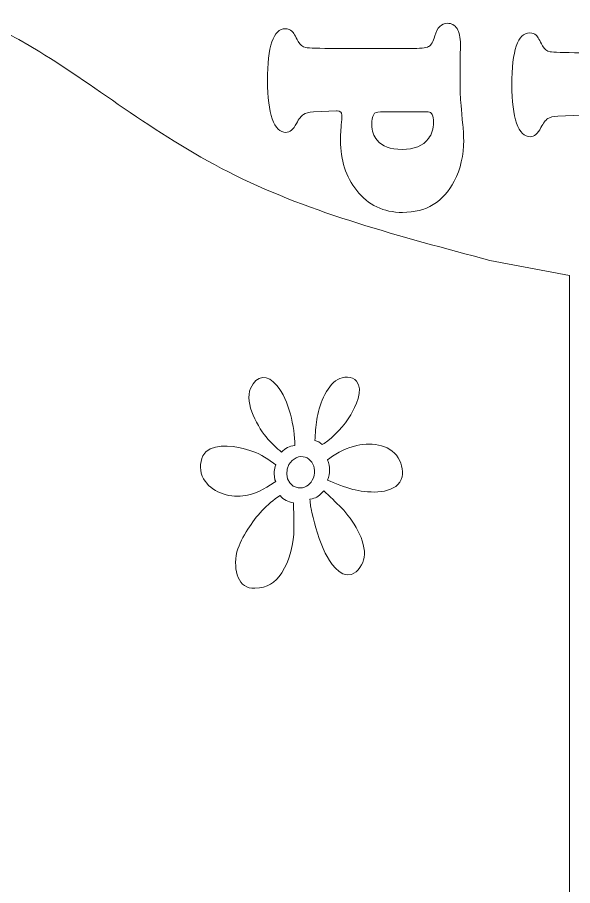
# Model space of a CAD drawing. Header units: centimetres. Extents: x -59 to 59, y -29 to 29.
# Drawn here: x -1.58 to 5.39, y -3.76 to 7.14 of the extents above; entities that cross this region are included whole.
import ezdxf

# ---------------------------------------------------------------- set-up
doc = ezdxf.new("R2010")
doc.units = ezdxf.units.CM
doc.header["$MEASUREMENT"] = 0
doc.layers.add('Camada 1', color=7, linetype='Continuous')

msp = doc.modelspace()

# ---------------------------------------------------------------- linework, layer by layer
at = {"layer": 'Camada 1', "color": 250, "lineweight": 9}
for points, knots in [([(-15.45634, 5.15366), (-16.41245, 4.68191), (-17.53073, 4.38548), (-18.64902, 4.08902), (-18.64902, 4.08902), (-18.64902, 4.08902), (-19.64901, 3.89912), (-19.64901, 3.89912), (-19.64901, 3.89912), (-19.64901, 3.89912), (-19.64901, -14.90258), (-19.64901, -14.90258), (-19.64901, -14.90258), (-19.64901, -14.90258), (5.351, -14.90258), (5.351, -14.90258), (5.351, -14.90258), (5.351, -14.90258), (5.351, 3.89912), (5.351, 3.89912), (5.351, 3.89912), (5.351, 3.89912), (4.35101, 4.08902), (4.35101, 4.08902), (4.35101, 4.08902), (3.23272, 4.38548), (2.11444, 4.68191), (1.15833, 5.15366), (1.15833, 5.15366), (0.20222, 5.62542), (-0.59171, 6.27248), (-1.30252, 6.70759), (-1.30252, 6.70759), (-2.01334, 7.1427), (-2.64106, 7.36586), (-3.3033, 7.40861), (-3.3033, 7.40861), (-3.96551, 7.45135), (-4.66224, 7.3137), (-5.30895, 7.0637), (-5.30895, 7.0637), (-5.95565, 6.8137), (-6.55233, 6.45135), (-7.149, 6.08902), (-7.149, 6.08902), (-7.74567, 6.45135), (-8.34236, 6.8137), (-8.98906, 7.0637), (-8.98906, 7.0637), (-9.63577, 7.3137), (-10.3325, 7.45135), (-10.99471, 7.40861), (-10.99471, 7.40861), (-11.65696, 7.36586), (-12.28467, 7.1427), (-12.99549, 6.70759), (-12.99549, 6.70759), (-13.7063, 6.27248), (-14.50024, 5.62542), (-15.45634, 5.15366)], [0, 0, 0, 0, 0.0625, 0.0625, 0.0625, 0.0625, 0.125, 0.125, 0.125, 0.125, 0.1875, 0.1875, 0.1875, 0.1875, 0.25, 0.25, 0.25, 0.25, 0.3125, 0.3125, 0.3125, 0.3125, 0.375, 0.375, 0.375, 0.375, 0.4375, 0.4375, 0.4375, 0.4375, 0.5, 0.5, 0.5, 0.5, 0.5625, 0.5625, 0.5625, 0.5625, 0.625, 0.625, 0.625, 0.625, 0.6875, 0.6875, 0.6875, 0.6875, 0.75, 0.75, 0.75, 0.75, 0.8125, 0.8125, 0.8125, 0.8125, 0.875, 0.875, 0.875, 0.875, 1, 1, 1, 1]), ([(2.42511, 6.74748), (2.42511, 6.74748), (3.35291, 6.74748), (3.35291, 6.74748), (3.35291, 6.74748), (3.47271, 6.74748), (3.54917, 6.7553), (3.58109, 6.77217), (3.58109, 6.77217), (3.6136, 6.78842), (3.64009, 6.83297), (3.65996, 6.90583), (3.65996, 6.90583), (3.69006, 7.01178), (3.74305, 7.06477), (3.8183, 7.06477), (3.8183, 7.06477), (3.87129, 7.06477), (3.91222, 7.04249), (3.94052, 6.99794), (3.94052, 6.99794), (3.96821, 6.95279), (3.98266, 6.88836), (3.98266, 6.80347), (3.98266, 6.80347), (3.98266, 6.77517), (3.98086, 6.70534), (3.97724, 6.59395), (3.97724, 6.59395), (3.97724, 6.59395), (3.97724, 6.48798), (3.97724, 6.48798), (3.97724, 6.48798), (3.97845, 6.29291), (3.97966, 6.17852), (3.98147, 6.1448), (3.98147, 6.1448), (3.98327, 6.11109), (3.9935, 5.99188), (4.01277, 5.78598), (4.01277, 5.78598), (4.0194, 5.71794), (4.02301, 5.65532), (4.02301, 5.59873), (4.02301, 5.59873), (4.02301, 5.40606), (3.98387, 5.23447), (3.905, 5.08396), (3.905, 5.08396), (3.76834, 4.82146), (3.55219, 4.6908), (3.25597, 4.6908), (3.25597, 4.6908), (3.01574, 4.6908), (2.82369, 4.78232), (2.67919, 4.96596), (2.67919, 4.96596), (2.54373, 5.13874), (2.47628, 5.34766), (2.47628, 5.59391), (2.47628, 5.59391), (2.47628, 5.65593), (2.48051, 5.73239), (2.48833, 5.8227), (2.48833, 5.8227), (2.49194, 5.87087), (2.49375, 5.90096), (2.49375, 5.91301), (2.49375, 5.91301), (2.49375, 5.94673), (2.47448, 5.96418), (2.43535, 5.96418), (2.43535, 5.96418), (2.43535, 5.96418), (2.42511, 5.96418), (2.42511, 5.96418), (2.42511, 5.96418), (2.42511, 5.96418), (2.13552, 5.95154), (2.13552, 5.95154), (2.13552, 5.95154), (2.07953, 5.94913), (2.03737, 5.93889), (2.00968, 5.92083), (2.00968, 5.92083), (1.98199, 5.90277), (1.95369, 5.86545), (1.92419, 5.80885), (1.92419, 5.80885), (1.88325, 5.73239), (1.83809, 5.69446), (1.78992, 5.69446), (1.78992, 5.69446), (1.71587, 5.69446), (1.65868, 5.75045), (1.61895, 5.86364), (1.61895, 5.86364), (1.57921, 5.97623), (1.55873, 6.13638), (1.55873, 6.34348), (1.55873, 6.34348), (1.55873, 6.77818), (1.6334, 6.99614), (1.78331, 6.99614), (1.78331, 6.99614), (1.81823, 6.99614), (1.84532, 6.98649), (1.86398, 6.96784), (1.86398, 6.96784), (1.88265, 6.94856), (1.90975, 6.90462), (1.94526, 6.83538), (1.94526, 6.83538), (1.96754, 6.79323), (1.99885, 6.76855), (2.03858, 6.76133), (2.03858, 6.76133), (2.07892, 6.75411), (2.20777, 6.74928), (2.42511, 6.74748)], [0, 0, 0, 0, 0.03225806, 0.03225806, 0.03225806, 0.03225806, 0.06451613, 0.06451613, 0.06451613, 0.06451613, 0.09677419, 0.09677419, 0.09677419, 0.09677419, 0.12903226, 0.12903226, 0.12903226, 0.12903226, 0.16129032, 0.16129032, 0.16129032, 0.16129032, 0.19354839, 0.19354839, 0.19354839, 0.19354839, 0.22580645, 0.22580645, 0.22580645, 0.22580645, 0.25806452, 0.25806452, 0.25806452, 0.25806452, 0.29032258, 0.29032258, 0.29032258, 0.29032258, 0.32258065, 0.32258065, 0.32258065, 0.32258065, 0.35483871, 0.35483871, 0.35483871, 0.35483871, 0.38709677, 0.38709677, 0.38709677, 0.38709677, 0.41935484, 0.41935484, 0.41935484, 0.41935484, 0.4516129, 0.4516129, 0.4516129, 0.4516129, 0.48387097, 0.48387097, 0.48387097, 0.48387097, 0.51612903, 0.51612903, 0.51612903, 0.51612903, 0.5483871, 0.5483871, 0.5483871, 0.5483871, 0.58064516, 0.58064516, 0.58064516, 0.58064516, 0.61290323, 0.61290323, 0.61290323, 0.61290323, 0.64516129, 0.64516129, 0.64516129, 0.64516129, 0.67741935, 0.67741935, 0.67741935, 0.67741935, 0.70967742, 0.70967742, 0.70967742, 0.70967742, 0.74193548, 0.74193548, 0.74193548, 0.74193548, 0.77419355, 0.77419355, 0.77419355, 0.77419355, 0.80645161, 0.80645161, 0.80645161, 0.80645161, 0.83870968, 0.83870968, 0.83870968, 0.83870968, 0.87096774, 0.87096774, 0.87096774, 0.87096774, 0.90322581, 0.90322581, 0.90322581, 0.90322581, 0.93548387, 0.93548387, 0.93548387, 0.93548387, 1, 1, 1, 1]), ([(5.49428, 6.69456), (5.49428, 6.69456), (6.42208, 6.69456), (6.42208, 6.69456), (6.42208, 6.69456), (6.54188, 6.69456), (6.61834, 6.70238), (6.65026, 6.71925), (6.65026, 6.71925), (6.68277, 6.7355), (6.70926, 6.78005), (6.72913, 6.85291), (6.72913, 6.85291), (6.75923, 6.95886), (6.81222, 7.01185), (6.88747, 7.01185), (6.88747, 7.01185), (6.94046, 7.01185), (6.98139, 6.98957), (7.00969, 6.94502), (7.00969, 6.94502), (7.03738, 6.89987), (7.05183, 6.83544), (7.05183, 6.75055), (7.05183, 6.75055), (7.05183, 6.72225), (7.05003, 6.65242), (7.04641, 6.54103), (7.04641, 6.54103), (7.04641, 6.54103), (7.04641, 6.43506), (7.04641, 6.43506), (7.04641, 6.43506), (7.04762, 6.23999), (7.04883, 6.1256), (7.05064, 6.09188), (7.05064, 6.09188), (7.05244, 6.05817), (7.06267, 5.93896), (7.08194, 5.73306), (7.08194, 5.73306), (7.08857, 5.66502), (7.09218, 5.6024), (7.09218, 5.54581), (7.09218, 5.54581), (7.09218, 5.35314), (7.05304, 5.18155), (6.97417, 5.03104), (6.97417, 5.03104), (6.83751, 4.76854), (6.62136, 4.63788), (6.32514, 4.63788), (6.32514, 4.63788), (6.08491, 4.63788), (5.89286, 4.7294), (5.74836, 4.91304), (5.74836, 4.91304), (5.6129, 5.08582), (5.54545, 5.29474), (5.54545, 5.54099), (5.54545, 5.54099), (5.54545, 5.60301), (5.54968, 5.67947), (5.5575, 5.76978), (5.5575, 5.76978), (5.56111, 5.81795), (5.56292, 5.84804), (5.56292, 5.86009), (5.56292, 5.86009), (5.56292, 5.89381), (5.54365, 5.91126), (5.50452, 5.91126), (5.50452, 5.91126), (5.50452, 5.91126), (5.49428, 5.91126), (5.49428, 5.91126), (5.49428, 5.91126), (5.49428, 5.91126), (5.20469, 5.89862), (5.20469, 5.89862), (5.20469, 5.89862), (5.1487, 5.89621), (5.10654, 5.88597), (5.07885, 5.86791), (5.07885, 5.86791), (5.05116, 5.84985), (5.02286, 5.81253), (4.99336, 5.75593), (4.99336, 5.75593), (4.95242, 5.67947), (4.90726, 5.64154), (4.85909, 5.64154), (4.85909, 5.64154), (4.78504, 5.64154), (4.72785, 5.69753), (4.68812, 5.81072), (4.68812, 5.81072), (4.64838, 5.92331), (4.6279, 6.08346), (4.6279, 6.29056), (4.6279, 6.29056), (4.6279, 6.72526), (4.70257, 6.94322), (4.85248, 6.94322), (4.85248, 6.94322), (4.8874, 6.94322), (4.91449, 6.93357), (4.93315, 6.91492), (4.93315, 6.91492), (4.95182, 6.89564), (4.97892, 6.8517), (5.01443, 6.78246), (5.01443, 6.78246), (5.03671, 6.74031), (5.06802, 6.71563), (5.10775, 6.70841), (5.10775, 6.70841), (5.14809, 6.70119), (5.27694, 6.69636), (5.49428, 6.69456)], [0, 0, 0, 0, 0.03225806, 0.03225806, 0.03225806, 0.03225806, 0.06451613, 0.06451613, 0.06451613, 0.06451613, 0.09677419, 0.09677419, 0.09677419, 0.09677419, 0.12903226, 0.12903226, 0.12903226, 0.12903226, 0.16129032, 0.16129032, 0.16129032, 0.16129032, 0.19354839, 0.19354839, 0.19354839, 0.19354839, 0.22580645, 0.22580645, 0.22580645, 0.22580645, 0.25806452, 0.25806452, 0.25806452, 0.25806452, 0.29032258, 0.29032258, 0.29032258, 0.29032258, 0.32258065, 0.32258065, 0.32258065, 0.32258065, 0.35483871, 0.35483871, 0.35483871, 0.35483871, 0.38709677, 0.38709677, 0.38709677, 0.38709677, 0.41935484, 0.41935484, 0.41935484, 0.41935484, 0.4516129, 0.4516129, 0.4516129, 0.4516129, 0.48387097, 0.48387097, 0.48387097, 0.48387097, 0.51612903, 0.51612903, 0.51612903, 0.51612903, 0.5483871, 0.5483871, 0.5483871, 0.5483871, 0.58064516, 0.58064516, 0.58064516, 0.58064516, 0.61290323, 0.61290323, 0.61290323, 0.61290323, 0.64516129, 0.64516129, 0.64516129, 0.64516129, 0.67741935, 0.67741935, 0.67741935, 0.67741935, 0.70967742, 0.70967742, 0.70967742, 0.70967742, 0.74193548, 0.74193548, 0.74193548, 0.74193548, 0.77419355, 0.77419355, 0.77419355, 0.77419355, 0.80645161, 0.80645161, 0.80645161, 0.80645161, 0.83870968, 0.83870968, 0.83870968, 0.83870968, 0.87096774, 0.87096774, 0.87096774, 0.87096774, 0.90322581, 0.90322581, 0.90322581, 0.90322581, 0.93548387, 0.93548387, 0.93548387, 0.93548387, 1, 1, 1, 1]), ([(3.57688, 5.95154), (3.57688, 5.95154), (2.97722, 5.95154), (2.97722, 5.95154), (2.97722, 5.95154), (2.93145, 5.95154), (2.90376, 5.94191), (2.89413, 5.92144), (2.89413, 5.92144), (2.87787, 5.88772), (2.86944, 5.84497), (2.86944, 5.7932), (2.86944, 5.7932), (2.86944, 5.71553), (2.89111, 5.6499), (2.93506, 5.59692), (2.93506, 5.59692), (2.99708, 5.52046), (3.10184, 5.48253), (3.24874, 5.48253), (3.24874, 5.48253), (3.40167, 5.48253), (3.51245, 5.52708), (3.58049, 5.61679), (3.58049, 5.61679), (3.62384, 5.67278), (3.64551, 5.74142), (3.64551, 5.82089), (3.64551, 5.82089), (3.64551, 5.90819), (3.62263, 5.95154), (3.57688, 5.95154)], [0, 0, 0, 0, 0.11111111, 0.11111111, 0.11111111, 0.11111111, 0.22222222, 0.22222222, 0.22222222, 0.22222222, 0.33333333, 0.33333333, 0.33333333, 0.33333333, 0.44444444, 0.44444444, 0.44444444, 0.44444444, 0.55555556, 0.55555556, 0.55555556, 0.55555556, 0.66666667, 0.66666667, 0.66666667, 0.66666667, 0.77777778, 0.77777778, 0.77777778, 0.77777778, 1, 1, 1, 1])]:
    msp.add_open_spline(points, degree=3, knots=knots, dxfattribs=at)
at = {"layer": 'Camada 1', "color": 1, "lineweight": 9}
for points, knots in [([(1.7345, 1.68147), (1.78233, 1.73101), (1.83336, 1.75754), (1.90188, 1.76593), (1.90188, 1.76593), (1.90239, 1.99645), (1.82678, 2.33408), (1.67774, 2.51619), (1.67774, 2.51619), (1.55785, 2.66269), (1.42508, 2.6553), (1.34657, 2.48181), (1.34657, 2.48181), (1.26229, 2.29558), (1.44704, 1.9809), (1.56396, 1.8453), (1.56396, 1.8453), (1.61424, 1.78698), (1.67594, 1.731), (1.7345, 1.68147)], [0, 0, 0, 0, 0.16666667, 0.16666667, 0.16666667, 0.16666667, 0.33333333, 0.33333333, 0.33333333, 0.33333333, 0.5, 0.5, 0.5, 0.5, 0.66666667, 0.66666667, 0.66666667, 0.66666667, 1, 1, 1, 1]), ([(2.1542, 1.82953), (2.15798, 1.91957), (2.16565, 2.00157), (2.1786, 2.0914), (2.1786, 2.0914), (2.20162, 2.25112), (2.29407, 2.51165), (2.44091, 2.59432), (2.44091, 2.59432), (2.50454, 2.63014), (2.62487, 2.63975), (2.67874, 2.5738), (2.67874, 2.5738), (2.76906, 2.46323), (2.66379, 2.24627), (2.60367, 2.14824), (2.60367, 2.14824), (2.52668, 2.02271), (2.39646, 1.87073), (2.27026, 1.79215), (2.27026, 1.79215), (2.27026, 1.79215), (2.24736, 1.77851), (2.24736, 1.77851), (2.24736, 1.77851), (2.21716, 1.80524), (2.19276, 1.81835), (2.1542, 1.82953)], [0, 0, 0, 0, 0.125, 0.125, 0.125, 0.125, 0.25, 0.25, 0.25, 0.25, 0.375, 0.375, 0.375, 0.375, 0.5, 0.5, 0.5, 0.5, 0.625, 0.625, 0.625, 0.625, 0.75, 0.75, 0.75, 0.75, 1, 1, 1, 1]), ([(1.66237, 1.3113), (1.64601, 1.33353), (1.64079, 1.40624), (1.64303, 1.43748), (1.64303, 1.43748), (1.64521, 1.46806), (1.65181, 1.49572), (1.66217, 1.52442), (1.66217, 1.52442), (1.66217, 1.52442), (1.56153, 1.59346), (1.56153, 1.59346), (1.56153, 1.59346), (1.45703, 1.66247), (1.37495, 1.69808), (1.25339, 1.72833), (1.25339, 1.72833), (1.11494, 1.76278), (0.8251, 1.79921), (0.74788, 1.63494), (0.74788, 1.63494), (0.70542, 1.5446), (0.70617, 1.43558), (0.75517, 1.34824), (0.75517, 1.34824), (0.84816, 1.1825), (1.06751, 1.11093), (1.25127, 1.13187), (1.25127, 1.13187), (1.40206, 1.14906), (1.51768, 1.21854), (1.64337, 1.29976), (1.64337, 1.29976), (1.64337, 1.29976), (1.66237, 1.3113), (1.66237, 1.3113)], [0, 0, 0, 0, 0.1, 0.1, 0.1, 0.1, 0.2, 0.2, 0.2, 0.2, 0.3, 0.3, 0.3, 0.3, 0.4, 0.4, 0.4, 0.4, 0.5, 0.5, 0.5, 0.5, 0.6, 0.6, 0.6, 0.6, 0.7, 0.7, 0.7, 0.7, 0.8, 0.8, 0.8, 0.8, 1, 1, 1, 1]), ([(2.31303, 1.3309), (2.38972, 1.29982), (2.54586, 1.23429), (2.62913, 1.2142), (2.62913, 1.2142), (2.79426, 1.17435), (3.10959, 1.1384), (3.22092, 1.30601), (3.22092, 1.30601), (3.27421, 1.38624), (3.25829, 1.49105), (3.22029, 1.57428), (3.22029, 1.57428), (3.12852, 1.77528), (2.87821, 1.80824), (2.68164, 1.76452), (2.68164, 1.76452), (2.5665, 1.73892), (2.43367, 1.67824), (2.33999, 1.60627), (2.33999, 1.60627), (2.33999, 1.60627), (2.31141, 1.5834), (2.31141, 1.5834), (2.31141, 1.5834), (2.34934, 1.49725), (2.34879, 1.41753), (2.31303, 1.3309)], [0, 0, 0, 0, 0.125, 0.125, 0.125, 0.125, 0.25, 0.25, 0.25, 0.25, 0.375, 0.375, 0.375, 0.375, 0.5, 0.5, 0.5, 0.5, 0.625, 0.625, 0.625, 0.625, 0.75, 0.75, 0.75, 0.75, 1, 1, 1, 1]), ([(1.943, 1.23252), (1.75891, 1.26402), (1.75539, 1.53992), (1.92121, 1.6116), (1.92121, 1.6116), (2.07773, 1.67925), (2.21194, 1.49001), (2.12116, 1.3294), (2.12116, 1.3294), (2.08475, 1.26496), (2.01905, 1.22391), (1.943, 1.23252)], [0, 0, 0, 0, 0.25, 0.25, 0.25, 0.25, 0.5, 0.5, 0.5, 0.5, 1, 1, 1, 1]), ([(1.17312, 0.42882), (1.12693, 0.19304), (1.19007, -0.03855), (1.40121, -0.02707), (1.40121, -0.02707), (1.55667, -0.01861), (1.65126, 0.03655), (1.73748, 0.16636), (1.73748, 0.16636), (1.84166, 0.32321), (1.89081, 0.53858), (1.89161, 0.72495), (1.89161, 0.72495), (1.89197, 0.80893), (1.88826, 0.91145), (1.88601, 0.99706), (1.88601, 0.99706), (1.88601, 0.99706), (1.88465, 1.0447), (1.88465, 1.0447), (1.88465, 1.0447), (1.8137, 1.05662), (1.76471, 1.08337), (1.71661, 1.1357), (1.71661, 1.1357), (1.5508, 1.03144), (1.41673, 0.87824), (1.31165, 0.71431), (1.31165, 0.71431), (1.25143, 0.62037), (1.20848, 0.53434), (1.17312, 0.42882)], [0, 0, 0, 0, 0.11111111, 0.11111111, 0.11111111, 0.11111111, 0.22222222, 0.22222222, 0.22222222, 0.22222222, 0.33333333, 0.33333333, 0.33333333, 0.33333333, 0.44444444, 0.44444444, 0.44444444, 0.44444444, 0.55555556, 0.55555556, 0.55555556, 0.55555556, 0.66666667, 0.66666667, 0.66666667, 0.66666667, 0.77777778, 0.77777778, 0.77777778, 0.77777778, 1, 1, 1, 1]), ([(2.26467, 1.1971), (2.33637, 1.12884), (2.42034, 1.05075), (2.4891, 0.98083), (2.4891, 0.98083), (2.62951, 0.83807), (2.80366, 0.56688), (2.77298, 0.35983), (2.77298, 0.35983), (2.76161, 0.2831), (2.69592, 0.17352), (2.61272, 0.1475), (2.61272, 0.1475), (2.46422, 0.10107), (2.33688, 0.30925), (2.28487, 0.41251), (2.28487, 0.41251), (2.20856, 0.564), (2.1571, 0.75965), (2.11793, 0.92388), (2.11793, 0.92388), (2.10231, 0.98939), (2.0961, 1.02467), (2.09104, 1.09172), (2.09104, 1.09172), (2.1716, 1.10692), (2.18954, 1.11481), (2.24852, 1.17886), (2.24852, 1.17886), (2.24852, 1.17886), (2.26467, 1.1971), (2.26467, 1.1971)], [0, 0, 0, 0, 0.11111111, 0.11111111, 0.11111111, 0.11111111, 0.22222222, 0.22222222, 0.22222222, 0.22222222, 0.33333333, 0.33333333, 0.33333333, 0.33333333, 0.44444444, 0.44444444, 0.44444444, 0.44444444, 0.55555556, 0.55555556, 0.55555556, 0.55555556, 0.66666667, 0.66666667, 0.66666667, 0.66666667, 0.77777778, 0.77777778, 0.77777778, 0.77777778, 1, 1, 1, 1])]:
    msp.add_open_spline(points, degree=3, knots=knots, dxfattribs=at)

doc.saveas('drawing.dxf')
